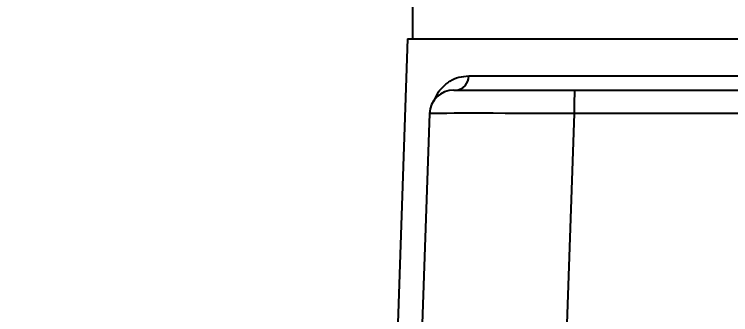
# Model space of a CAD drawing. Header units: millimetres. Extents: x 10469 to 13094, y 11322 to 13178.
# Drawn here: x 11035.1 to 11182.1, y 12844.1 to 12905.6 of the extents above; entities that cross this region are included whole.
import ezdxf

# ---------------------------------------------------------------- set-up
doc = ezdxf.new("R2010")
doc.units = ezdxf.units.MM
doc.layers.add('AM_5', color=3, linetype='Continuous', lineweight=25)
doc.styles.add('SLDTEXTSTYLE1', font='txt.shx', dxfattribs={"width": 0.7, "bigfont": 'gbcbig.shx'})
doc.dimstyles.new('SLDDIMSTYLE12$0', dxfattribs={"dimtxt": 12, "dimasz": 10, "dimexe": 0, "dimexo": 0.0625, "dimgap": 0.875, "dimtad": 1, "dimdec": 1, "dimlfac": 1.8, "dimrnd": 1e-09, "dimzin": 12, "dimdsep": 46, "dimtxsty": 'SLDTEXTSTYLE1', "dimcen": 0.09, "dimdle": 8.16, "dimclrd": 3, "dimclre": 3, "dimadec": 0, "dimazin": 3, "dimtfac": 1, "dimtdec": 1, "dimtofl": 0, "dimtmove": 0, "dimatfit": 3, "dimfxl": 0, "dimfrac": 2, "dimtolj": 1, "dimlwd": 5, "dimlwe": 5, "dimarcsym": 0})

# ---------------------------------------------------------------- blocks, each defined once
blk = doc.blocks.new('*D9')
at = {"layer": 'AM_5', "color": 3, "lineweight": 5, "transparency": 16777216}
blk.add_line((11116.78, 12900.64), (11116.78, 12962.14), dxfattribs=at)
at = {"layer": 'AM_5', "color": 3, "linetype": 'Continuous', "lineweight": 5, "transparency": 16777216}
for p, q in [((11126.78, 12962.14), (11376.78, 12962.14)), ((11386.78, 12900.64), (11386.78, 12962.14))]:
    blk.add_line(p, q, dxfattribs=at)
at = {"layer": 'AM_5', "color": 3, "transparency": 16777216}
for points in [[(11126.78, 12963.81), (11126.78, 12960.47), (11116.78, 12962.14)], [(11376.78, 12963.81), (11376.78, 12960.47), (11386.78, 12962.14)]]:
    blk.add_solid(points, dxfattribs=at)
at = {"layer": 'Defpoints', "color": 0, "transparency": 16777216}
for p in [(11386.78, 12962.14), (11116.78, 12900.58), (11386.78, 12900.58)]:
    blk.add_point(p, dxfattribs=at)
at = {"layer": 'AM_5', "color": 0, "transparency": 16777216, "insert": (11251.78, 12976.73), "char_height": 12, "attachment_point": 5, "style": 'SLDTEXTSTYLE1'}
blk.add_mtext('\\A1;{\\H2.28571x;%%C270}', dxfattribs=at)
blk = doc.blocks.new('*D10')
at = {"layer": 'AM_5', "color": 3, "lineweight": 5, "transparency": 16777216}
blk.add_line((11237.8, 12944.4), (10843.4, 12944.4), dxfattribs=at)
at = {"layer": 'AM_5', "color": 3, "linetype": 'Continuous', "lineweight": 5, "transparency": 16777216}
for p, q in [((10843.4, 12934.4), (10843.4, 12620.62)), ((11249.48, 12610.62), (10843.4, 12610.62))]:
    blk.add_line(p, q, dxfattribs=at)
at = {"layer": 'AM_5', "color": 3, "transparency": 16777216}
for points in [[(10841.73, 12934.4), (10845.07, 12934.4), (10843.4, 12944.4)], [(10841.73, 12620.62), (10845.07, 12620.62), (10843.4, 12610.62)]]:
    blk.add_solid(points, dxfattribs=at)
at = {"layer": 'Defpoints', "color": 0, "transparency": 16777216}
for p in [(11237.86, 12944.4), (10843.4, 12610.62), (11249.54, 12610.62)]:
    blk.add_point(p, dxfattribs=at)
at = {"layer": 'AM_5', "color": 0, "transparency": 16777216, "insert": (10828.81, 12777.51), "char_height": 12, "attachment_point": 5, "rotation": 90, "style": 'SLDTEXTSTYLE1'}
blk.add_mtext('\\A1;{\\H2.28571x;335}', dxfattribs=at)

msp = doc.modelspace()

# ---------------------------------------------------------------- linework, layer by layer
at = {"color": 7, "linetype": 'Continuous', "lineweight": 25}
for p, q in [((11116.777, 12910.45), (11116.777, 12900.58)), ((11115.793, 12900.58), (11113.238, 12827.392)), ((11115.793, 12900.58), (11302.023, 12900.58)), ((11128.343, 12892.975), (11188.044, 12892.975)), ((11125.269, 12890.08), (11150.023, 12890.08)), ((11150.023, 12890.08), (11186.642, 12890.08)), ((11120.272, 12885.256), (11118.381, 12831.593)), ((11149.976, 12885.254), (11147.924, 12827.011)), ((11204.448, 12885.254), (11149.976, 12885.254))]:
    msp.add_line(p, q, dxfattribs=at)
for centre, radius, start, end in [((11125.486, 12892.934), 2.858, 272.83746, 0.81939), ((11125.269, 12885.08), 5, 90, 177.96683), ((11278.769, 12886.433), 128.798, 178.37751, 180.52437)]:
    msp.add_arc(centre, radius, start, end, dxfattribs=at)
msp.add_ellipse((11150.285, 12885.08), major_axis=(30.012, -0.176), ratio=0.005754, start_param=1.5810998, end_param=3.1414237, dxfattribs=at)
msp.add_open_spline([(11121.2, 12887.817), (11121.445, 12888.374), (11121.925, 12889.469), (11123.003, 12890.785), (11124.426, 12891.991), (11126.281, 12892.824), (11127.656, 12892.925), (11128.343, 12892.975)], degree=3, knots=[0, 0, 0, 0, 0.1387015, 0.2721715, 0.5142827, 0.7575101, 1, 1, 1, 1], dxfattribs=at)

# ---------------------------------------------------------------- dimensions: what is measured, and where the dimension line sits
at = {"layer": 'AM_5'}
dim = msp.add_linear_dim(base=(11386.777, 12962.14), p1=(11116.777, 12900.58), p2=(11386.777, 12900.58), text='{\\H2.28571x;%%C270}', dimstyle='SLDDIMSTYLE12$0', override={"dimlfac": 1}, dxfattribs=at)
dim.commit()
dim.dimension.update_dxf_attribs({"geometry": '*D9', "text_midpoint": (11251.777, 12976.729)})
dim = msp.add_linear_dim(base=(10843.402, 12610.615), p1=(11237.864, 12944.401), p2=(11249.539, 12610.615), angle=90, text='{\\H2.28571x;335}', dimstyle='SLDDIMSTYLE12$0', override={"dimlfac": 1}, dxfattribs=at)
dim.commit()
dim.dimension.update_dxf_attribs({"geometry": '*D10', "text_midpoint": (10828.812, 12777.508)})

doc.saveas('drawing.dxf')
